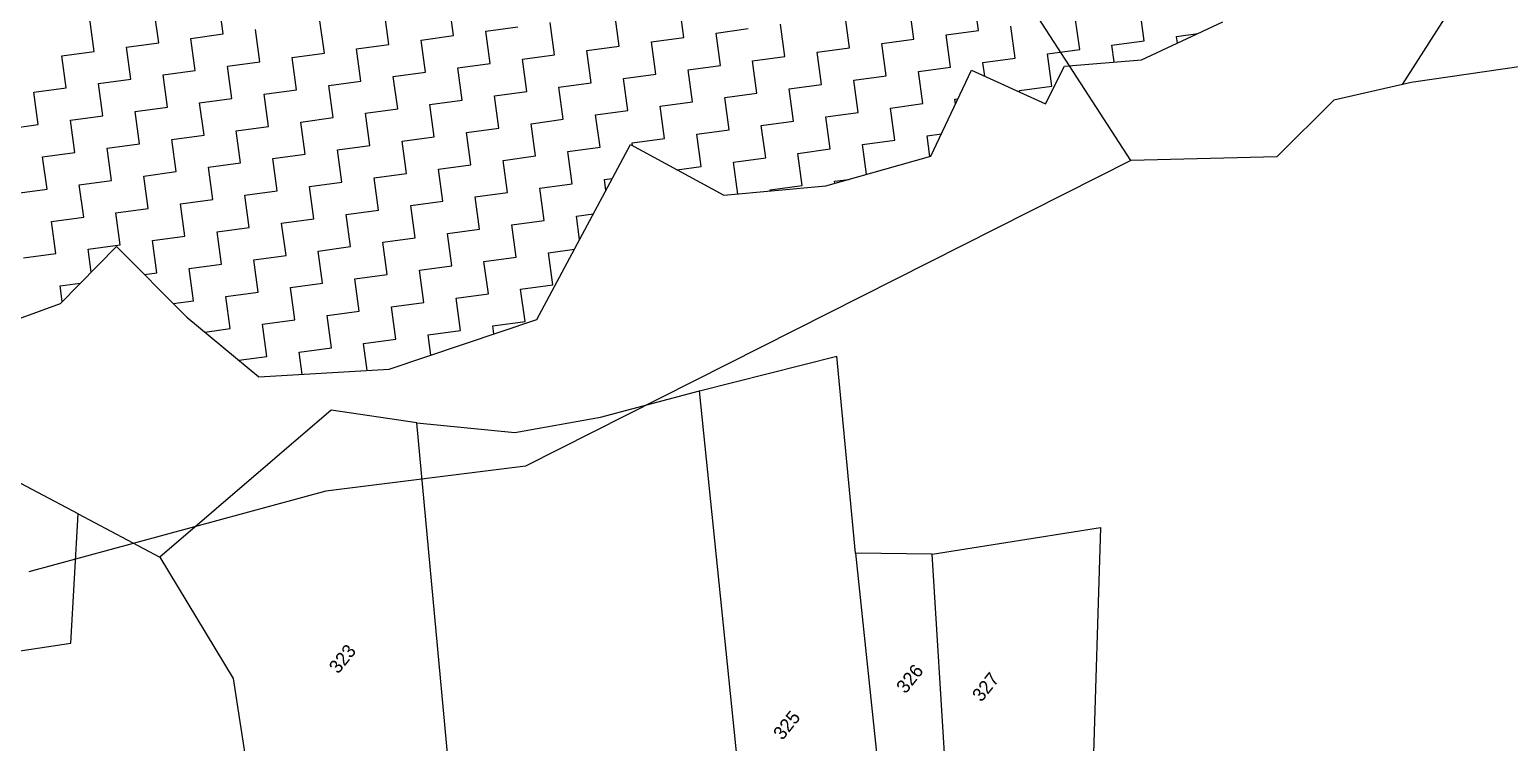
# Model space of a CAD drawing. Header units: metres. Extents: x 318393 to 319412, y 1868341 to 1869380.
# Drawn here: x 318993.3 to 319170.3, y 1868984 to 1869069.3 of the extents above; entities that cross this region are included whole.
import ezdxf

# ---------------------------------------------------------------- set-up
doc = ezdxf.new("R2010")
doc.units = ezdxf.units.M
doc.header["$LTSCALE"] = 0.3
doc.header["$MEASUREMENT"] = 0
for name, color, linetype in [('POLY_HATCH', 12, 'CONTINUOUS'), ('POLY_PARCEL', 6, 'CONTINUOUS'), ('TEXT_PARCEL', 7, 'CONTINUOUS'), ('V_BOUND_LINE', 7, 'CONTINUOUS')]:
    doc.layers.add(name, color=color, linetype=linetype)
doc.styles.add('TEXT_MAP', font='')
doc.styles.get('TEXT_MAP').set_extended_font_data('Kruti Dev 050')

msp = doc.modelspace()

# ---------------------------------------------------------------- linework, layer by layer
at = {"layer": 'POLY_HATCH', "linetype": 'Continuous'}
for p, q in [((319008.74, 1869067.72), (319008.21, 1869071.58)), ((319016.45, 1869068.77), (319015.93, 1869072.63)), ((319043.99, 1869068.56), (319043.47, 1869072.42)), ((319071.53, 1869068.35), (319071.01, 1869072.21)), ((319099.06, 1869068.14), (319098.54, 1869072)), ((319106.78, 1869069.19), (319106.26, 1869073.05)), ((319126.6, 1869067.94), (319126.08, 1869071.8)), ((319001.02, 1869066.68), (319000.5, 1869070.54)), ((319028.55, 1869066.47), (319028.03, 1869070.33)), ((319036.27, 1869067.52), (319035.75, 1869071.37)), ((319056.09, 1869066.26), (319055.57, 1869070.12)), ((319063.81, 1869067.31), (319063.29, 1869071.17)), ((319083.63, 1869066.06), (319083.11, 1869069.92)), ((319091.35, 1869067.1), (319090.82, 1869070.96)), ((319111.16, 1869065.85), (319110.64, 1869069.71)), ((319118.88, 1869066.89), (319118.36, 1869070.75)), ((319012.59, 1869068.24), (319016.45, 1869068.77)), ((319013.12, 1869064.38), (319012.59, 1869068.24)), ((319020.84, 1869065.43), (319020.31, 1869069.29)), ((319040.13, 1869068.04), (319043.99, 1869068.56)), ((319040.65, 1869064.18), (319040.13, 1869068.04)), ((319047.85, 1869069.08), (319051.71, 1869069.6)), ((319048.37, 1869065.22), (319047.85, 1869069.08)), ((319067.67, 1869067.83), (319071.53, 1869068.35)), ((319075.39, 1869068.87), (319079.25, 1869069.4)), ((319075.91, 1869065.01), (319075.39, 1869068.87)), ((319095.21, 1869067.62), (319099.06, 1869068.14)), ((319102.92, 1869068.67), (319106.78, 1869069.19)), ((319103.45, 1869064.81), (319102.92, 1869068.67)), ((319122.74, 1869067.42), (319126.6, 1869067.94)), ((319130.46, 1869068.46), (319133, 1869068.8)), ((319130.57, 1869067.67), (319130.46, 1869068.46)), ((318997.16, 1869066.16), (319001.02, 1869066.68)), ((318997.68, 1869062.3), (318997.16, 1869066.16)), ((319004.88, 1869067.2), (319008.74, 1869067.72)), ((319005.4, 1869063.34), (319004.88, 1869067.2)), ((319024.69, 1869065.95), (319028.55, 1869066.47)), ((319032.41, 1869066.99), (319036.27, 1869067.52)), ((319032.93, 1869063.13), (319032.41, 1869066.99)), ((319052.23, 1869065.74), (319056.09, 1869066.26)), ((319059.95, 1869066.79), (319063.81, 1869067.31)), ((319060.47, 1869062.93), (319059.95, 1869066.79)), ((319068.19, 1869063.97), (319067.67, 1869067.83)), ((319087.49, 1869066.58), (319091.35, 1869067.1)), ((319088.01, 1869062.72), (319087.49, 1869066.58)), ((319095.73, 1869063.76), (319095.21, 1869067.62)), ((319115.02, 1869066.37), (319118.88, 1869066.89)), ((319115.55, 1869062.51), (319115.02, 1869066.37)), ((319123.01, 1869065.41), (319122.74, 1869067.42)), ((319009.26, 1869063.86), (319013.12, 1869064.38)), ((319016.98, 1869064.91), (319020.84, 1869065.43)), ((319017.5, 1869061.05), (319016.98, 1869064.91)), ((319025.22, 1869062.09), (319024.69, 1869065.95)), ((319044.51, 1869064.7), (319048.37, 1869065.22)), ((319045.03, 1869060.84), (319044.51, 1869064.7)), ((319052.75, 1869061.88), (319052.23, 1869065.74)), ((319072.05, 1869064.49), (319075.91, 1869065.01)), ((319072.57, 1869060.63), (319072.05, 1869064.49)), ((319079.77, 1869065.54), (319083.63, 1869066.06)), ((319080.29, 1869061.68), (319079.77, 1869065.54)), ((319099.59, 1869064.29), (319103.45, 1869064.81)), ((319107.31, 1869065.33), (319111.16, 1869065.85)), ((319107.52, 1869063.73), (319107.31, 1869065.33)), ((319001.54, 1869062.82), (319005.4, 1869063.34)), ((319002.06, 1869058.96), (319001.54, 1869062.82)), ((319009.78, 1869060), (319009.26, 1869063.86)), ((319029.08, 1869062.61), (319032.93, 1869063.13)), ((319029.6, 1869058.75), (319029.08, 1869062.61)), ((319036.79, 1869063.66), (319040.65, 1869064.18)), ((319037.32, 1869059.8), (319036.79, 1869063.66)), ((319056.61, 1869062.41), (319060.47, 1869062.93)), ((319064.33, 1869063.45), (319068.19, 1869063.97)), ((319064.85, 1869059.59), (319064.33, 1869063.45)), ((319084.15, 1869062.2), (319088.01, 1869062.72)), ((319091.87, 1869063.24), (319095.73, 1869063.76)), ((319092.39, 1869059.38), (319091.87, 1869063.24)), ((319100.11, 1869060.43), (319099.59, 1869064.29)), ((318993.82, 1869061.78), (318997.68, 1869062.3)), ((318994.34, 1869057.92), (318993.82, 1869061.78)), ((319013.64, 1869060.53), (319017.5, 1869061.05)), ((319021.36, 1869061.57), (319025.22, 1869062.09)), ((319021.88, 1869057.71), (319021.36, 1869061.57)), ((319041.18, 1869060.32), (319045.03, 1869060.84)), ((319048.89, 1869061.36), (319052.75, 1869061.88)), ((319049.42, 1869057.5), (319048.89, 1869061.36)), ((319057.13, 1869058.55), (319056.61, 1869062.41)), ((319076.43, 1869061.16), (319080.29, 1869061.68)), ((319076.95, 1869057.3), (319076.43, 1869061.16)), ((319084.67, 1869058.34), (319084.15, 1869062.2)), ((319103.97, 1869060.95), (319104.33, 1869061)), ((319104.04, 1869060.39), (319103.97, 1869060.95)), ((319111.69, 1869061.99), (319115.55, 1869062.51)), ((319111.71, 1869061.82), (319111.69, 1869061.99)), ((319005.92, 1869059.48), (319009.78, 1869060)), ((319006.44, 1869055.62), (319005.92, 1869059.48)), ((319014.16, 1869056.67), (319013.64, 1869060.53)), ((319033.46, 1869059.27), (319037.32, 1869059.8)), ((319033.98, 1869055.42), (319033.46, 1869059.27)), ((319041.7, 1869056.46), (319041.18, 1869060.32)), ((319060.99, 1869059.07), (319064.85, 1869059.59)), ((319061.52, 1869055.21), (319060.99, 1869059.07)), ((319068.71, 1869060.11), (319072.57, 1869060.63)), ((319069.23, 1869056.25), (319068.71, 1869060.11)), ((319088.53, 1869058.86), (319092.39, 1869059.38)), ((319096.25, 1869059.9), (319100.11, 1869060.43)), ((319096.77, 1869056.05), (319096.25, 1869059.9)), ((318990.48, 1869057.39), (318994.34, 1869057.92)), ((318998.2, 1869058.44), (319002.06, 1869058.96)), ((318998.72, 1869054.58), (318998.2, 1869058.44)), ((319018.02, 1869057.19), (319021.88, 1869057.71)), ((319025.74, 1869058.23), (319029.6, 1869058.75)), ((319026.26, 1869054.37), (319025.74, 1869058.23)), ((319045.56, 1869056.98), (319049.42, 1869057.5)), ((319053.27, 1869058.02), (319057.13, 1869058.55)), ((319053.8, 1869054.17), (319053.27, 1869058.02)), ((319073.09, 1869056.77), (319076.95, 1869057.3)), ((319080.81, 1869057.82), (319084.67, 1869058.34)), ((319081.33, 1869053.96), (319080.81, 1869057.82)), ((319089.05, 1869055), (319088.53, 1869058.86)), ((319002.58, 1869055.1), (319006.44, 1869055.62)), ((319010.3, 1869056.14), (319014.16, 1869056.67)), ((319010.82, 1869052.29), (319010.3, 1869056.14)), ((319018.54, 1869053.33), (319018.02, 1869057.19)), ((319037.84, 1869055.94), (319041.7, 1869056.46)), ((319038.36, 1869052.08), (319037.84, 1869055.94)), ((319046.08, 1869053.12), (319045.56, 1869056.98)), ((319065.37, 1869055.73), (319069.23, 1869056.25)), ((319065.42, 1869055.43), (319065.37, 1869055.73)), ((319073.61, 1869052.91), (319073.09, 1869056.77)), ((319092.91, 1869055.52), (319096.77, 1869056.05)), ((319100.63, 1869056.57), (319102.34, 1869056.8)), ((319100.96, 1869054.12), (319100.63, 1869056.57)), ((318994.86, 1869054.06), (318998.72, 1869054.58)), ((318995.39, 1869050.2), (318994.86, 1869054.06)), ((319003.1, 1869051.24), (319002.58, 1869055.1)), ((319022.4, 1869053.85), (319026.26, 1869054.37)), ((319022.92, 1869049.99), (319022.4, 1869053.85)), ((319030.12, 1869054.89), (319033.98, 1869055.42)), ((319030.64, 1869051.03), (319030.12, 1869054.89)), ((319049.94, 1869053.64), (319053.8, 1869054.17)), ((319057.66, 1869054.69), (319061.52, 1869055.21)), ((319058.18, 1869050.83), (319057.66, 1869054.69)), ((319077.47, 1869053.44), (319081.33, 1869053.96)), ((319085.19, 1869054.48), (319089.05, 1869055)), ((319085.71, 1869050.62), (319085.19, 1869054.48)), ((319093.39, 1869051.97), (319092.91, 1869055.52)), ((319006.96, 1869051.76), (319010.82, 1869052.29)), ((319014.68, 1869052.81), (319018.54, 1869053.33)), ((319015.2, 1869048.95), (319014.68, 1869052.81)), ((319034.5, 1869051.56), (319038.36, 1869052.08)), ((319042.22, 1869052.6), (319046.08, 1869053.12)), ((319042.74, 1869048.74), (319042.22, 1869052.6)), ((319050.46, 1869049.78), (319049.94, 1869053.64)), ((319070.72, 1869052.52), (319073.61, 1869052.91)), ((319077.99, 1869049.61), (319077.47, 1869053.44)), ((318999.24, 1869050.72), (319003.1, 1869051.24)), ((318999.77, 1869046.86), (318999.24, 1869050.72)), ((319007.49, 1869047.9), (319006.96, 1869051.76)), ((319026.78, 1869050.51), (319030.64, 1869051.03)), ((319027.3, 1869046.65), (319026.78, 1869050.51)), ((319035.02, 1869047.7), (319034.5, 1869051.56)), ((319054.32, 1869050.31), (319058.18, 1869050.83)), ((319054.84, 1869046.45), (319054.32, 1869050.31)), ((319062.04, 1869051.35), (319063, 1869051.48)), ((319062.22, 1869050.02), (319062.04, 1869051.35)), ((319081.86, 1869050.1), (319085.71, 1869050.62)), ((319089.57, 1869051.14), (319091.27, 1869051.37)), ((319089.61, 1869050.9), (319089.57, 1869051.14)), ((318991.53, 1869049.68), (318995.39, 1869050.2)), ((319011.34, 1869048.43), (319015.2, 1869048.95)), ((319019.06, 1869049.47), (319022.92, 1869049.99)), ((319019.58, 1869045.61), (319019.06, 1869049.47)), ((319038.88, 1869048.22), (319042.74, 1869048.74)), ((319046.6, 1869049.26), (319050.46, 1869049.78)), ((319047.12, 1869045.4), (319046.6, 1869049.26)), ((319081.87, 1869049.97), (319081.86, 1869050.1)), ((318995.91, 1869046.34), (318999.77, 1869046.86)), ((319003.63, 1869047.38), (319007.49, 1869047.9)), ((319004.15, 1869043.52), (319003.63, 1869047.38)), ((319011.87, 1869044.57), (319011.34, 1869048.43)), ((319031.16, 1869047.18), (319035.02, 1869047.7)), ((319031.68, 1869043.32), (319031.16, 1869047.18)), ((319039.4, 1869044.36), (319038.88, 1869048.22)), ((319058.7, 1869046.97), (319060.73, 1869047.24)), ((319059.08, 1869044.16), (319058.7, 1869046.97)), ((318996.43, 1869042.48), (318995.91, 1869046.34)), ((319015.73, 1869045.09), (319019.58, 1869045.61)), ((319016.25, 1869041.23), (319015.73, 1869045.09)), ((319023.44, 1869046.13), (319027.3, 1869046.65)), ((319023.97, 1869042.27), (319023.44, 1869046.13)), ((319043.26, 1869044.88), (319047.12, 1869045.4)), ((319050.98, 1869045.92), (319054.84, 1869046.45)), ((319051.5, 1869042.07), (319050.98, 1869045.92)), ((319000.29, 1869043), (319004.15, 1869043.52)), ((319008.01, 1869044.04), (319011.87, 1869044.57)), ((319008.53, 1869040.19), (319008.01, 1869044.04)), ((319027.83, 1869042.79), (319031.68, 1869043.32)), ((319035.54, 1869043.84), (319039.4, 1869044.36)), ((319036.07, 1869039.98), (319035.54, 1869043.84)), ((319043.78, 1869041.02), (319043.26, 1869044.88)), ((318992.57, 1869041.96), (318996.43, 1869042.48)), ((319000.66, 1869040.27), (319000.29, 1869043)), ((319020.11, 1869041.75), (319023.97, 1869042.27)), ((319020.63, 1869037.89), (319020.11, 1869041.75)), ((319028.35, 1869038.93), (319027.83, 1869042.79)), ((319047.64, 1869041.54), (319051.5, 1869042.07)), ((319048.17, 1869037.68), (319047.64, 1869041.54)), ((319055.36, 1869042.59), (319058.46, 1869043.01)), ((319055.88, 1869038.73), (319055.36, 1869042.59)), ((319007.03, 1869039.98), (319008.53, 1869040.19)), ((319012.39, 1869040.71), (319016.25, 1869041.23)), ((319012.91, 1869036.85), (319012.39, 1869040.71)), ((319032.21, 1869039.46), (319036.07, 1869039.98)), ((319039.92, 1869040.5), (319043.78, 1869041.02)), ((319040.45, 1869036.64), (319039.92, 1869040.5)), ((318996.95, 1869038.62), (318999.36, 1869038.95)), ((318997.2, 1869036.75), (318996.95, 1869038.62)), ((319016.77, 1869037.37), (319020.63, 1869037.89)), ((319024.49, 1869038.41), (319028.35, 1869038.93)), ((319025.01, 1869034.55), (319024.49, 1869038.41)), ((319032.73, 1869035.6), (319032.21, 1869039.46)), ((319052.02, 1869038.21), (319055.88, 1869038.73)), ((319052.55, 1869034.35), (319052.02, 1869038.21)), ((319010.47, 1869036.52), (319012.91, 1869036.85)), ((319017.29, 1869033.51), (319016.77, 1869037.37)), ((319036.59, 1869036.12), (319040.45, 1869036.64)), ((319037.11, 1869032.26), (319036.59, 1869036.12)), ((319044.31, 1869037.16), (319048.17, 1869037.68)), ((319044.83, 1869033.3), (319044.31, 1869037.16)), ((319021.15, 1869034.03), (319025.01, 1869034.55)), ((319028.87, 1869035.08), (319032.73, 1869035.6)), ((319029.39, 1869031.22), (319028.87, 1869035.08)), ((319048.69, 1869033.83), (319052.55, 1869034.35)), ((319014.24, 1869033.1), (319017.29, 1869033.51)), ((319021.67, 1869030.17), (319021.15, 1869034.03)), ((319040.97, 1869032.78), (319044.83, 1869033.3)), ((319041.3, 1869030.34), (319040.97, 1869032.78)), ((319048.82, 1869032.87), (319048.69, 1869033.83)), ((319025.53, 1869030.69), (319029.39, 1869031.22)), ((319033.25, 1869031.74), (319037.11, 1869032.26)), ((319033.69, 1869028.51), (319033.25, 1869031.74)), ((319018.31, 1869029.72), (319021.67, 1869030.17)), ((319025.89, 1869028.05), (319025.53, 1869030.69))]:
    msp.add_line(p, q, dxfattribs=at)
at = {"layer": 'POLY_HATCH'}
for p, q in [((319126.28, 1869065.67), (319136, 1869070.2)), ((319101.09, 1869054.15), (319105.96, 1869064.45)), ((319105.96, 1869064.45), (319114.8, 1869060.4)), ((319114.8, 1869060.4), (319117.07, 1869064.93)), ((319117.07, 1869064.93), (319126.28, 1869065.67)), ((319053.96, 1869034.6), (319065.18, 1869055.55)), ((319065.18, 1869055.55), (319076.33, 1869049.46)), ((319088.54, 1869050.6), (319101.09, 1869054.15)), ((319076.33, 1869049.46), (319088.54, 1869050.6)), ((318996.99, 1869036.53), (319003.69, 1869043.35)), ((319003.69, 1869043.35), (319012.12, 1869034.86)), ((318982.96, 1869031.42), (318996.99, 1869036.53)), ((319012.12, 1869034.86), (319020.7, 1869027.74)), ((319036.31, 1869028.66), (319053.96, 1869034.6)), ((319020.7, 1869027.74), (319036.31, 1869028.66))]:
    msp.add_line(p, q, dxfattribs=at)
at = {"layer": 'POLY_PARCEL'}
for p, q in [((319157.49, 1869062.73), (319168.6, 1869080.1)), ((319125, 1869053.63), (319113.05, 1869072.09)), ((319073.43, 1869026.07), (319089.84, 1869030.2)), ((319092.07, 1869006.65), (319089.84, 1869030.2)), ((319061.58, 1869022.93), (319073.43, 1869026.07)), ((319079.64, 1868965.02), (319073.43, 1869026.07)), ((319029.38, 1869023.75), (319008.88, 1869006.18)), ((319039.62, 1869022.24), (319029.38, 1869023.75)), ((319039.62, 1869022.24), (319051.34, 1869021.1)), ((319046.42, 1868949.1), (319039.62, 1869022.24)), ((319051.34, 1869021.1), (319061.58, 1869022.93)), ((318999.11, 1869011.36), (318989.13, 1869016.6)), ((318998.25, 1868995.89), (318999.11, 1869011.36)), ((318999.11, 1869011.36), (319008.88, 1869006.18)), ((319101.26, 1869006.51), (319121.38, 1869009.7)), ((319121.38, 1869009.7), (319120.14, 1868969.77)), ((319008.88, 1869006.18), (319017.64, 1868991.66)), ((319092.07, 1869006.65), (319095.02, 1868978.6)), ((319101.26, 1869006.51), (319092.07, 1869006.65)), ((319102.98, 1868978.75), (319101.26, 1869006.51)), ((318980.11, 1868993.18), (318998.25, 1868995.89)), ((319017.64, 1868991.66), (319019.38, 1868980.52))]:
    msp.add_line(p, q, dxfattribs=at)
at = {"layer": 'V_BOUND_LINE'}
for p, q in [((319192.33, 1869067.84), (319158.51, 1869062.96)), ((319157.49, 1869062.73), (319149.26, 1869060.85)), ((319158.51, 1869062.96), (319157.49, 1869062.73)), ((319149.26, 1869060.85), (319142.44, 1869054.05)), ((319142.44, 1869054.05), (319125, 1869053.63)), ((319125, 1869053.63), (319052.59, 1869017.06)), ((319052.59, 1869017.06), (319028.73, 1869014.08)), ((319028.73, 1869014.08), (318993.2, 1869004.39))]:
    msp.add_line(p, q, dxfattribs=at)

# ---------------------------------------------------------------- texts
at = {"layer": 'TEXT_PARCEL', "style": 'TEXT_MAP'}
for s, p in [('323', (319030.21, 1868992.12)), ('326', (319098.06, 1868989.74)), ('327', (319107.13, 1868988.75)), ('325', (319083.34, 1868984.18))]:
    msp.add_text(s, height=1.6, rotation=51.1917, dxfattribs=at).set_placement(p)

doc.saveas('drawing.dxf')
